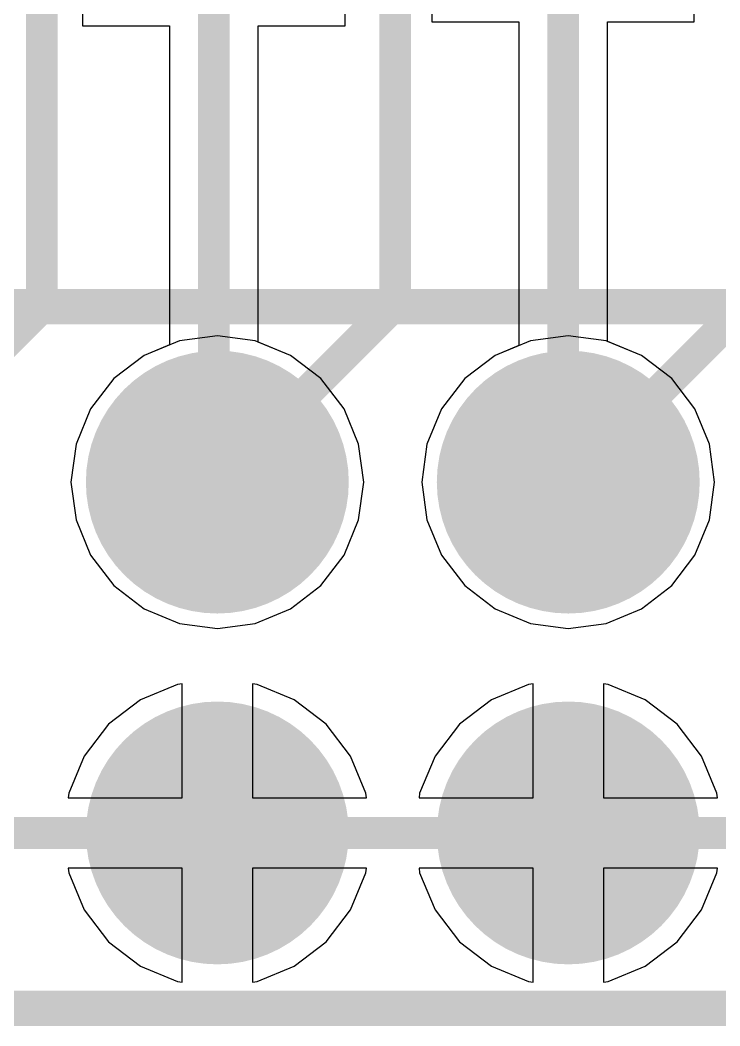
# Model space of a CAD drawing. Header units: millimetres. Extents: x 0 to 7.44, y -3.03 to 0.
# Drawn here: x 4.6832 to 4.8826, y -2.4684 to -2.1817 of the extents above; entities that cross this region are included whole.
import ezdxf

# ---------------------------------------------------------------- set-up
doc = ezdxf.new("R2010")
doc.units = ezdxf.units.MM
doc.header["$MEASUREMENT"] = 0
for name, color, linetype in [('BottomLayer', 5, 'Continuous'), ('BottomSolder', 6, 'Continuous'), ('MidLayer1', 16, 'Continuous'), ('MidLayer2', 76, 'Continuous'), ('MultiLayer', 9, 'Continuous'), ('PadHoleLayer', 156, 'Continuous'), ('TopLayer', 1, 'Continuous'), ('TopOverlay', 2, 'Continuous'), ('TopSolder', 216, 'Continuous')]:
    doc.layers.add(name, color=color, linetype=linetype)

# ---------------------------------------------------------------- blocks, each defined once
blk = doc.blocks.new('90131_0130_30')
at = {"layer": 'BottomLayer', "const_width": 0.03346}
for points in [[(-0.26673, 0.05, 1), (-0.23327, 0.05, 1)], [(-0.16673, 0.05, 1), (-0.13327, 0.05, 1)], [(-0.26673, -0.05, 1), (-0.23327, -0.05, 1)], [(-0.16673, -0.05, 1), (-0.13327, -0.05, 1)]]:
    blk.add_lwpolyline(points, format="xyb", close=True, dxfattribs=at)
at = {"layer": 'BottomSolder', "const_width": 0.03746}
for points in [[(-0.26873, 0.05, 1), (-0.23127, 0.05, 1)], [(-0.16873, 0.05, 1), (-0.13127, 0.05, 1)], [(-0.26873, -0.05, 1), (-0.23127, -0.05, 1)], [(-0.16873, -0.05, 1), (-0.13127, -0.05, 1)]]:
    blk.add_lwpolyline(points, format="xyb", close=True, dxfattribs=at)
at = {"layer": 'MidLayer1', "const_width": 0.03346}
for points in [[(-0.26673, 0.05, 1), (-0.23327, 0.05, 1)], [(-0.16673, 0.05, 1), (-0.13327, 0.05, 1)], [(-0.26673, -0.05, 1), (-0.23327, -0.05, 1)], [(-0.16673, -0.05, 1), (-0.13327, -0.05, 1)]]:
    blk.add_lwpolyline(points, format="xyb", close=True, dxfattribs=at)
at = {"layer": 'MidLayer2', "const_width": 0.03346}
for points in [[(-0.26673, 0.05, 1), (-0.23327, 0.05, 1)], [(-0.16673, 0.05, 1), (-0.13327, 0.05, 1)], [(-0.26673, -0.05, 1), (-0.23327, -0.05, 1)], [(-0.16673, -0.05, 1), (-0.13327, -0.05, 1)]]:
    blk.add_lwpolyline(points, format="xyb", close=True, dxfattribs=at)
at = {"layer": 'MultiLayer', "const_width": 0.03346}
for points in [[(-0.26673, 0.05, 1), (-0.23327, 0.05, 1)], [(-0.16673, 0.05, 1), (-0.13327, 0.05, 1)], [(-0.26673, -0.05, 1), (-0.23327, -0.05, 1)], [(-0.16673, -0.05, 1), (-0.13327, -0.05, 1)]]:
    blk.add_lwpolyline(points, format="xyb", close=True, dxfattribs=at)
at = {"layer": 'PadHoleLayer', "const_width": 0.02165}
for points in [[(-0.26083, 0.05, 1), (-0.23917, 0.05, 1)], [(-0.16083, 0.05, 1), (-0.13917, 0.05, 1)], [(-0.26083, -0.05, 1), (-0.23917, -0.05, 1)], [(-0.16083, -0.05, 1), (-0.13917, -0.05, 1)]]:
    blk.add_lwpolyline(points, format="xyb", close=True, dxfattribs=at)
at = {"layer": 'TopLayer', "const_width": 0.03346}
for points in [[(-0.26673, 0.05, 1), (-0.23327, 0.05, 1)], [(-0.16673, 0.05, 1), (-0.13327, 0.05, 1)], [(-0.26673, -0.05, 1), (-0.23327, -0.05, 1)], [(-0.16673, -0.05, 1), (-0.13327, -0.05, 1)]]:
    blk.add_lwpolyline(points, format="xyb", close=True, dxfattribs=at)
at = {"layer": 'TopOverlay', "const_width": 0.01}
for points in [[(0.5, 0.1), (-0.5, 0.1)], [(0.5, -0.1), (-0.5, -0.1)]]:
    blk.add_lwpolyline(points, dxfattribs=at)
at = {"layer": 'TopSolder', "const_width": 0.03746}
for points in [[(-0.26873, 0.05, 1), (-0.23127, 0.05, 1)], [(-0.16873, 0.05, 1), (-0.13127, 0.05, 1)], [(-0.26873, -0.05, 1), (-0.23127, -0.05, 1)], [(-0.16873, -0.05, 1), (-0.13127, -0.05, 1)]]:
    blk.add_lwpolyline(points, format="xyb", close=True, dxfattribs=at)

msp = doc.modelspace()

# ---------------------------------------------------------------- linework, layer by layer
at = {"layer": 'BottomLayer'}
for p, q in [((4.80049, -2.11522), (4.80049, -2.18215)), ((4.87529, -2.18215), (4.87529, -2.11522)), ((4.70098, -2.1164), (4.70098, -2.18333)), ((4.77578, -2.18333), (4.77578, -2.1164)), ((4.70098, -2.18333), (4.72574, -2.18333)), ((4.72574, -2.18333), (4.72574, -2.27429)), ((4.75103, -2.27347), (4.75103, -2.18333)), ((4.75103, -2.18333), (4.77578, -2.18333)), ((4.80049, -2.18215), (4.82525, -2.18215)), ((4.82525, -2.18215), (4.82525, -2.27449)), ((4.85053, -2.27327), (4.85053, -2.18215)), ((4.85053, -2.18215), (4.87529, -2.18215)), ((4.86022, -2.27728), (4.85053, -2.27327)), ((4.72574, -2.27429), (4.71852, -2.27728)), ((4.76022, -2.27728), (4.75103, -2.27347)), ((4.82525, -2.27449), (4.81852, -2.27728)), ((4.71852, -2.27728), (4.70989, -2.2839)), ((4.76885, -2.2839), (4.76022, -2.27728)), ((4.81852, -2.27728), (4.80989, -2.2839)), ((4.86885, -2.2839), (4.86022, -2.27728)), ((4.70989, -2.2839), (4.70326, -2.29254)), ((4.77548, -2.29254), (4.76885, -2.2839)), ((4.80989, -2.2839), (4.80326, -2.29254)), ((4.87548, -2.29254), (4.86885, -2.2839)), ((4.70326, -2.29254), (4.6991, -2.30259)), ((4.77964, -2.30259), (4.77548, -2.29254)), ((4.80326, -2.29254), (4.7991, -2.30259)), ((4.87964, -2.30259), (4.87548, -2.29254)), ((4.6991, -2.30259), (4.69767, -2.31339)), ((4.78107, -2.31339), (4.77964, -2.30259)), ((4.7991, -2.30259), (4.79767, -2.31339)), ((4.88107, -2.31339), (4.87964, -2.30259)), ((4.69767, -2.31339), (4.6991, -2.32418)), ((4.77964, -2.32418), (4.78107, -2.31339)), ((4.79767, -2.31339), (4.7991, -2.32418)), ((4.87964, -2.32418), (4.88107, -2.31339)), ((4.6991, -2.32418), (4.70326, -2.33423)), ((4.77548, -2.33423), (4.77964, -2.32418)), ((4.7991, -2.32418), (4.80326, -2.33423)), ((4.87548, -2.33423), (4.87964, -2.32418)), ((4.70326, -2.33423), (4.70989, -2.34287)), ((4.76885, -2.34287), (4.77548, -2.33423)), ((4.80326, -2.33423), (4.80989, -2.34287)), ((4.86885, -2.34287), (4.87548, -2.33423)), ((4.70989, -2.34287), (4.71852, -2.3495)), ((4.76022, -2.3495), (4.76885, -2.34287)), ((4.80989, -2.34287), (4.81852, -2.3495)), ((4.86022, -2.3495), (4.86885, -2.34287)), ((4.71852, -2.3495), (4.72858, -2.35366)), ((4.75016, -2.35366), (4.76022, -2.3495)), ((4.81852, -2.3495), (4.82858, -2.35366)), ((4.85016, -2.35366), (4.86022, -2.3495)), ((4.72858, -2.35366), (4.73937, -2.35508)), ((4.73937, -2.35508), (4.75016, -2.35366)), ((4.82858, -2.35366), (4.83937, -2.35508)), ((4.83937, -2.35508), (4.85016, -2.35366)), ((4.72802, -2.37104), (4.71745, -2.37542)), ((4.72937, -2.37086), (4.72802, -2.37104)), ((4.72937, -2.40339), (4.72937, -2.37086)), ((4.75072, -2.37104), (4.74937, -2.37086)), ((4.74937, -2.37086), (4.74937, -2.40339)), ((4.76129, -2.37542), (4.75072, -2.37104)), ((4.82802, -2.37104), (4.81745, -2.37542)), ((4.82937, -2.37086), (4.82802, -2.37104)), ((4.82937, -2.40339), (4.82937, -2.37086)), ((4.85072, -2.37104), (4.84937, -2.37086)), ((4.84937, -2.37086), (4.84937, -2.40339)), ((4.86129, -2.37542), (4.85072, -2.37104)), ((4.71745, -2.37542), (4.70837, -2.38239)), ((4.77037, -2.38239), (4.76129, -2.37542)), ((4.81745, -2.37542), (4.80837, -2.38239)), ((4.87037, -2.38239), (4.86129, -2.37542)), ((4.70837, -2.38239), (4.7014, -2.39147)), ((4.77734, -2.39147), (4.77037, -2.38239)), ((4.80837, -2.38239), (4.8014, -2.39147)), ((4.87734, -2.39147), (4.87037, -2.38239)), ((4.7014, -2.39147), (4.69702, -2.40204)), ((4.78172, -2.40204), (4.77734, -2.39147)), ((4.8014, -2.39147), (4.79702, -2.40204)), ((4.88172, -2.40204), (4.87734, -2.39147)), ((4.69702, -2.40204), (4.69685, -2.40339)), ((4.78189, -2.40339), (4.78172, -2.40204)), ((4.79702, -2.40204), (4.79685, -2.40339)), ((4.88189, -2.40339), (4.88172, -2.40204)), ((4.69685, -2.40339), (4.72937, -2.40339)), ((4.74937, -2.40339), (4.78189, -2.40339)), ((4.79685, -2.40339), (4.82937, -2.40339)), ((4.84937, -2.40339), (4.88189, -2.40339)), ((4.72937, -2.42339), (4.69685, -2.42339)), ((4.69685, -2.42339), (4.69702, -2.42473)), ((4.69702, -2.42473), (4.7014, -2.43531)), ((4.72937, -2.45591), (4.72937, -2.42339)), ((4.78189, -2.42339), (4.74937, -2.42339)), ((4.74937, -2.42339), (4.74937, -2.45591)), ((4.77734, -2.43531), (4.78172, -2.42473)), ((4.78172, -2.42473), (4.78189, -2.42339)), ((4.82937, -2.42339), (4.79685, -2.42339)), ((4.79685, -2.42339), (4.79702, -2.42473)), ((4.79702, -2.42473), (4.8014, -2.43531)), ((4.82937, -2.45591), (4.82937, -2.42339)), ((4.88189, -2.42339), (4.84937, -2.42339)), ((4.84937, -2.42339), (4.84937, -2.45591)), ((4.87734, -2.43531), (4.88172, -2.42473)), ((4.88172, -2.42473), (4.88189, -2.42339)), ((4.7014, -2.43531), (4.70837, -2.44439)), ((4.77037, -2.44439), (4.77734, -2.43531)), ((4.8014, -2.43531), (4.80837, -2.44439)), ((4.87037, -2.44439), (4.87734, -2.43531)), ((4.70837, -2.44439), (4.71745, -2.45135)), ((4.76129, -2.45135), (4.77037, -2.44439)), ((4.80837, -2.44439), (4.81745, -2.45135)), ((4.86129, -2.45135), (4.87037, -2.44439)), ((4.71745, -2.45135), (4.72802, -2.45573)), ((4.75072, -2.45573), (4.76129, -2.45135)), ((4.81745, -2.45135), (4.82802, -2.45573)), ((4.85072, -2.45573), (4.86129, -2.45135)), ((4.72802, -2.45573), (4.72937, -2.45591)), ((4.74937, -2.45591), (4.75072, -2.45573)), ((4.82802, -2.45573), (4.82937, -2.45591)), ((4.84937, -2.45591), (4.85072, -2.45573))]:
    msp.add_line(p, q, dxfattribs=at)
at = {"layer": 'BottomLayer', "const_width": 0.00906}
for points in [[(4.83789, -2.31191), (4.83789, -2.14869)], [(4.73838, -2.3124), (4.73838, -2.14987)], [(4.83789, -2.31191), (4.83937, -2.31339)], [(4.73838, -2.3124), (4.73937, -2.31339)], [(4.63937, -2.41339), (4.73937, -2.41339)], [(4.73937, -2.41339), (4.83937, -2.41339)], [(4.83937, -2.41339), (4.93937, -2.41339)]]:
    msp.add_lwpolyline(points, dxfattribs=at)
at = {"layer": 'BottomLayer', "const_width": 0.00453}
for points in [[(4.83563, -2.31191, 1), (4.84015, -2.31191, 1)], [(4.83563, -2.31191, 1), (4.84015, -2.31191, 1)], [(4.73612, -2.3124, 1), (4.74065, -2.3124, 1)], [(4.73612, -2.3124, 1), (4.74065, -2.3124, 1)], [(4.73711, -2.31339, 1), (4.74163, -2.31339, 1)], [(4.83711, -2.31339, 1), (4.84163, -2.31339, 1)], [(4.73711, -2.41339, 1), (4.74163, -2.41339, 1)], [(4.73711, -2.41339, 1), (4.74163, -2.41339, 1)], [(4.83711, -2.41339, 1), (4.84163, -2.41339, 1)], [(4.83711, -2.41339, 1), (4.84163, -2.41339, 1)]]:
    msp.add_lwpolyline(points, format="xyb", close=True, dxfattribs=at)
at = {"layer": 'MidLayer2', "const_width": 0.00906}
for points in [[(4.79004, -2.26271), (4.79004, -1.97472)], [(4.68937, -2.26338), (4.68937, -2.02902)], [(4.63937, -2.31339), (4.68937, -2.26338)], [(4.73937, -2.31339), (4.79004, -2.26271)], [(4.83937, -2.31339), (4.88778, -2.26498)]]:
    msp.add_lwpolyline(points, dxfattribs=at)
at = {"layer": 'MidLayer2', "const_width": 0.00453}
for points in [[(4.68711, -2.26338, 1), (4.69164, -2.26338, 1)], [(4.68711, -2.26338, 1), (4.69164, -2.26338, 1)], [(4.78778, -2.26271, 1), (4.79231, -2.26271, 1)], [(4.78778, -2.26271, 1), (4.79231, -2.26271, 1)], [(4.73711, -2.31339, 1), (4.74163, -2.31339, 1)], [(4.83711, -2.31339, 1), (4.84163, -2.31339, 1)]]:
    msp.add_lwpolyline(points, format="xyb", close=True, dxfattribs=at)
at = {"layer": 'TopLayer'}
for p, q in [((4.72858, -2.27311), (4.71852, -2.27728)), ((4.73937, -2.27169), (4.72858, -2.27311)), ((4.75016, -2.27311), (4.73937, -2.27169)), ((4.76022, -2.27728), (4.75016, -2.27311)), ((4.82858, -2.27311), (4.81852, -2.27728)), ((4.83937, -2.27169), (4.82858, -2.27311)), ((4.85016, -2.27311), (4.83937, -2.27169)), ((4.86022, -2.27728), (4.85016, -2.27311)), ((4.71852, -2.27728), (4.70989, -2.2839)), ((4.76885, -2.2839), (4.76022, -2.27728)), ((4.81852, -2.27728), (4.80989, -2.2839)), ((4.86885, -2.2839), (4.86022, -2.27728)), ((4.70989, -2.2839), (4.70326, -2.29254)), ((4.77548, -2.29254), (4.76885, -2.2839)), ((4.80989, -2.2839), (4.80326, -2.29254)), ((4.87548, -2.29254), (4.86885, -2.2839)), ((4.70326, -2.29254), (4.6991, -2.30259)), ((4.77964, -2.30259), (4.77548, -2.29254)), ((4.80326, -2.29254), (4.7991, -2.30259)), ((4.87964, -2.30259), (4.87548, -2.29254)), ((4.6991, -2.30259), (4.69767, -2.31339)), ((4.78107, -2.31339), (4.77964, -2.30259)), ((4.7991, -2.30259), (4.79767, -2.31339)), ((4.88107, -2.31339), (4.87964, -2.30259)), ((4.69767, -2.31339), (4.6991, -2.32418)), ((4.77964, -2.32418), (4.78107, -2.31339)), ((4.79767, -2.31339), (4.7991, -2.32418)), ((4.87964, -2.32418), (4.88107, -2.31339)), ((4.6991, -2.32418), (4.70326, -2.33423)), ((4.77548, -2.33423), (4.77964, -2.32418)), ((4.7991, -2.32418), (4.80326, -2.33423)), ((4.87548, -2.33423), (4.87964, -2.32418)), ((4.70326, -2.33423), (4.70989, -2.34287)), ((4.76885, -2.34287), (4.77548, -2.33423)), ((4.80326, -2.33423), (4.80989, -2.34287)), ((4.86885, -2.34287), (4.87548, -2.33423)), ((4.70989, -2.34287), (4.71852, -2.3495)), ((4.76022, -2.3495), (4.76885, -2.34287)), ((4.80989, -2.34287), (4.81852, -2.3495)), ((4.86022, -2.3495), (4.86885, -2.34287)), ((4.71852, -2.3495), (4.72858, -2.35366)), ((4.75016, -2.35366), (4.76022, -2.3495)), ((4.81852, -2.3495), (4.82858, -2.35366)), ((4.85016, -2.35366), (4.86022, -2.3495)), ((4.72858, -2.35366), (4.73937, -2.35508)), ((4.73937, -2.35508), (4.75016, -2.35366)), ((4.82858, -2.35366), (4.83937, -2.35508)), ((4.83937, -2.35508), (4.85016, -2.35366)), ((4.72802, -2.37104), (4.71745, -2.37542)), ((4.72937, -2.37086), (4.72802, -2.37104)), ((4.72937, -2.40339), (4.72937, -2.37086)), ((4.75072, -2.37104), (4.74937, -2.37086)), ((4.74937, -2.37086), (4.74937, -2.40339)), ((4.76129, -2.37542), (4.75072, -2.37104)), ((4.82802, -2.37104), (4.81745, -2.37542)), ((4.82937, -2.37086), (4.82802, -2.37104)), ((4.82937, -2.40339), (4.82937, -2.37086)), ((4.85072, -2.37104), (4.84937, -2.37086)), ((4.84937, -2.37086), (4.84937, -2.40339)), ((4.86129, -2.37542), (4.85072, -2.37104)), ((4.71745, -2.37542), (4.70837, -2.38239)), ((4.77037, -2.38239), (4.76129, -2.37542)), ((4.81745, -2.37542), (4.80837, -2.38239)), ((4.87037, -2.38239), (4.86129, -2.37542)), ((4.70837, -2.38239), (4.7014, -2.39147)), ((4.77734, -2.39147), (4.77037, -2.38239)), ((4.80837, -2.38239), (4.8014, -2.39147)), ((4.87734, -2.39147), (4.87037, -2.38239)), ((4.7014, -2.39147), (4.69702, -2.40204)), ((4.78172, -2.40204), (4.77734, -2.39147)), ((4.8014, -2.39147), (4.79702, -2.40204)), ((4.88172, -2.40204), (4.87734, -2.39147)), ((4.69702, -2.40204), (4.69685, -2.40339)), ((4.78189, -2.40339), (4.78172, -2.40204)), ((4.79702, -2.40204), (4.79685, -2.40339)), ((4.88189, -2.40339), (4.88172, -2.40204)), ((4.69685, -2.40339), (4.72937, -2.40339)), ((4.74937, -2.40339), (4.78189, -2.40339)), ((4.79685, -2.40339), (4.82937, -2.40339)), ((4.84937, -2.40339), (4.88189, -2.40339)), ((4.72937, -2.42339), (4.69685, -2.42339)), ((4.69685, -2.42339), (4.69702, -2.42473)), ((4.69702, -2.42473), (4.7014, -2.43531)), ((4.72937, -2.45591), (4.72937, -2.42339)), ((4.78189, -2.42339), (4.74937, -2.42339)), ((4.74937, -2.42339), (4.74937, -2.45591)), ((4.77734, -2.43531), (4.78172, -2.42473)), ((4.78172, -2.42473), (4.78189, -2.42339)), ((4.82937, -2.42339), (4.79685, -2.42339)), ((4.79685, -2.42339), (4.79702, -2.42473)), ((4.79702, -2.42473), (4.8014, -2.43531)), ((4.82937, -2.45591), (4.82937, -2.42339)), ((4.88189, -2.42339), (4.84937, -2.42339)), ((4.84937, -2.42339), (4.84937, -2.45591)), ((4.87734, -2.43531), (4.88172, -2.42473)), ((4.88172, -2.42473), (4.88189, -2.42339)), ((4.7014, -2.43531), (4.70837, -2.44439)), ((4.77037, -2.44439), (4.77734, -2.43531)), ((4.8014, -2.43531), (4.80837, -2.44439)), ((4.87037, -2.44439), (4.87734, -2.43531)), ((4.70837, -2.44439), (4.71745, -2.45135)), ((4.76129, -2.45135), (4.77037, -2.44439)), ((4.80837, -2.44439), (4.81745, -2.45135)), ((4.86129, -2.45135), (4.87037, -2.44439)), ((4.71745, -2.45135), (4.72802, -2.45573)), ((4.75072, -2.45573), (4.76129, -2.45135)), ((4.81745, -2.45135), (4.82802, -2.45573)), ((4.85072, -2.45573), (4.86129, -2.45135)), ((4.72802, -2.45573), (4.72937, -2.45591)), ((4.74937, -2.45591), (4.75072, -2.45573)), ((4.82802, -2.45573), (4.82937, -2.45591)), ((4.84937, -2.45591), (4.85072, -2.45573))]:
    msp.add_line(p, q, dxfattribs=at)

# ---------------------------------------------------------------- block references
at = {"rotation": 180}
msp.add_blockref('90131_0130_30', (4.58937, -2.36339), dxfattribs=at)

doc.saveas('drawing.dxf')
